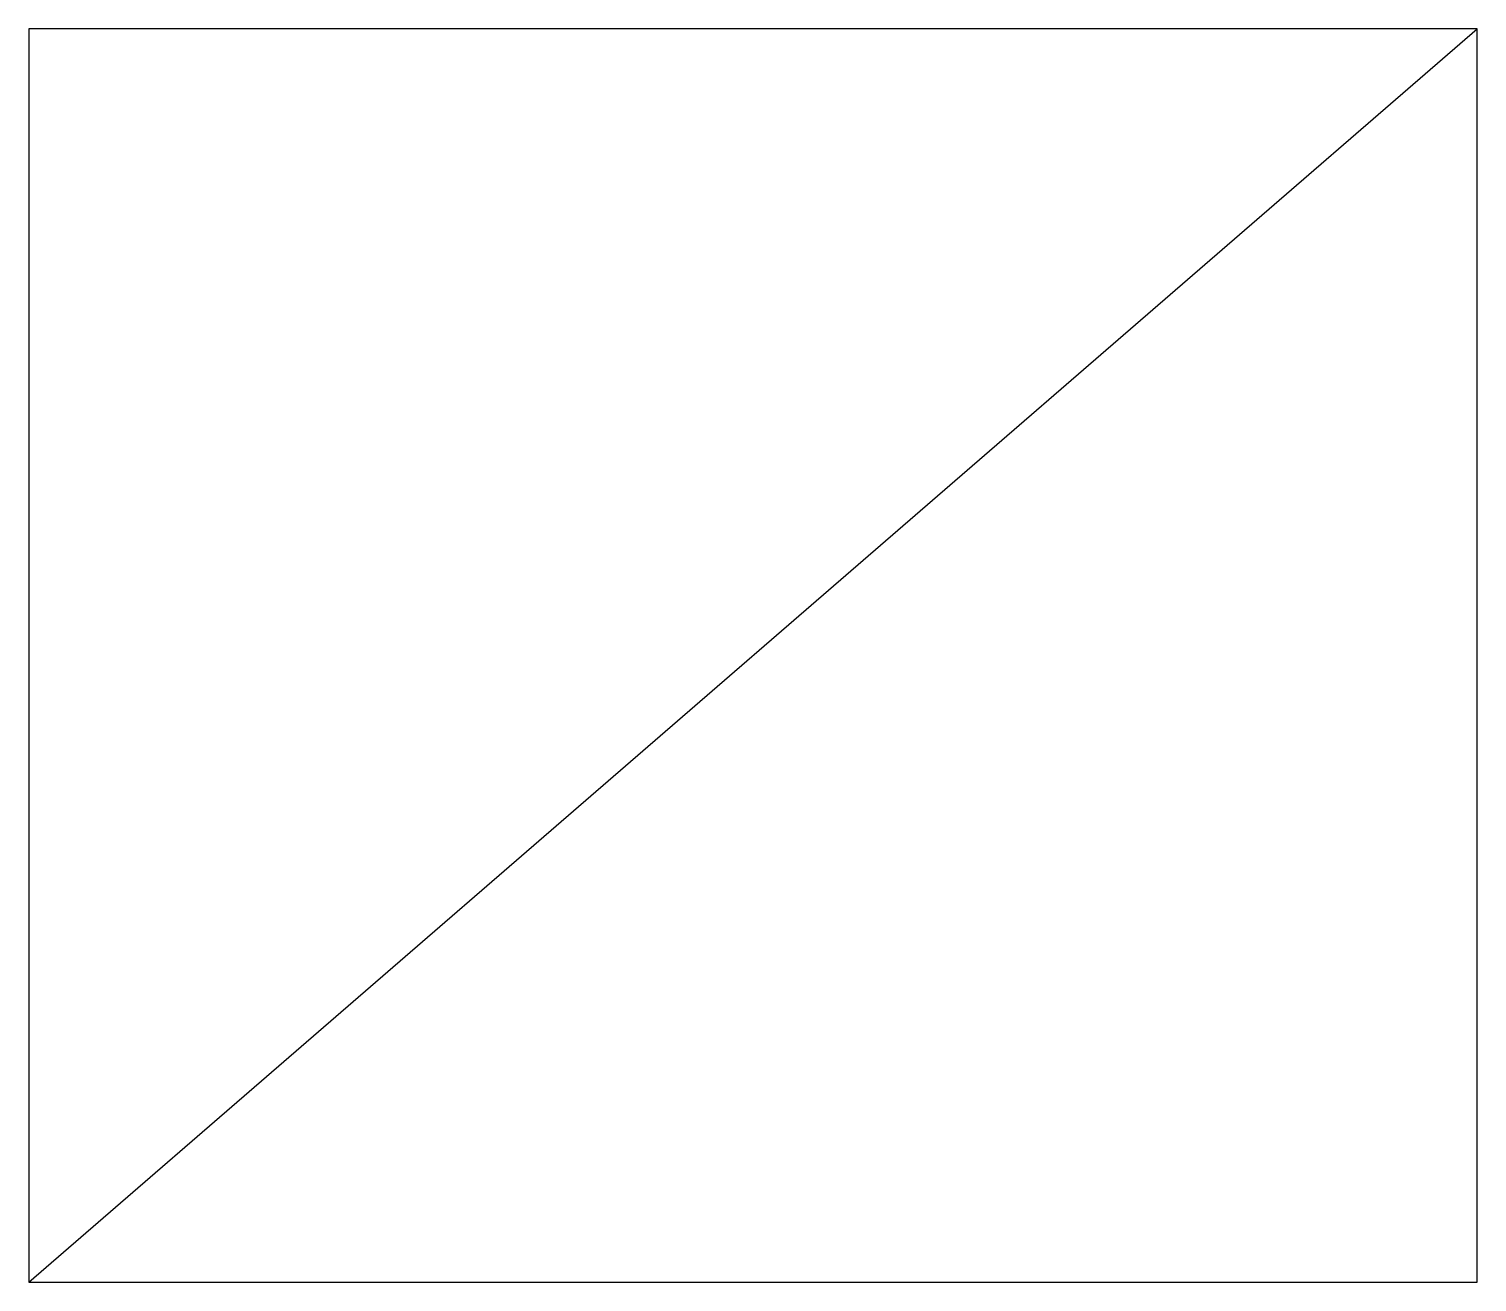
# Model space of a CAD drawing. Header units: millimetres. Extents: x 0 to 239, y 0 to 207.
import ezdxf

# ---------------------------------------------------------------- set-up
doc = ezdxf.new("R2010")
doc.units = ezdxf.units.MM
doc.header["$LTSCALE"] = 0.4
doc.layers.add('01 Contornos vistos 0.35', color=150, linetype='Continuous')

msp = doc.modelspace()

# ---------------------------------------------------------------- linework, layer by layer
at = {"layer": '01 Contornos vistos 0.35'}
for q in [(239.2, 206.98), (99.01, 0, 120.83)]:
    msp.add_line((0, 0), q, dxfattribs=at)
msp.add_lwpolyline([(0, 0), (239.2, 0), (239.2, 206.98), (0, 206.98)], close=True, dxfattribs=at)

doc.saveas('drawing.dxf')
